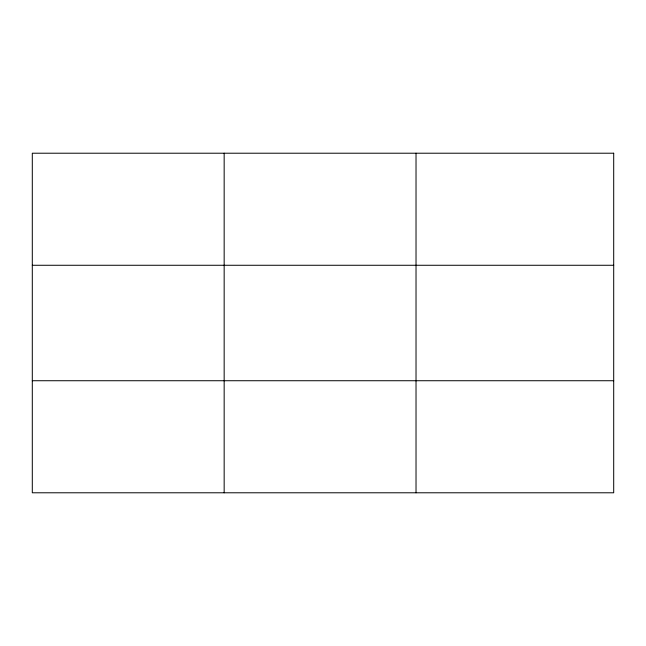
<?xml version="1.0" encoding="UTF-8"?>
<svg xmlns="http://www.w3.org/2000/svg" width="646" height="646" viewBox="0 0 646 646"><rect width="100%" height="100%" fill="white"/><g stroke="black" fill="none" stroke-linecap="round" stroke-linejoin="round"><path stroke-width="0.97" d="M224.162 153.215L224.162 492.785M416.024 153.215L416.024 492.785M32.3 265.272L613.7 265.272M32.3 380.728L613.7 380.728M613.7 153.215L613.7 492.785L32.3 492.785L32.3 153.215L613.7 153.215"/></g></svg>
